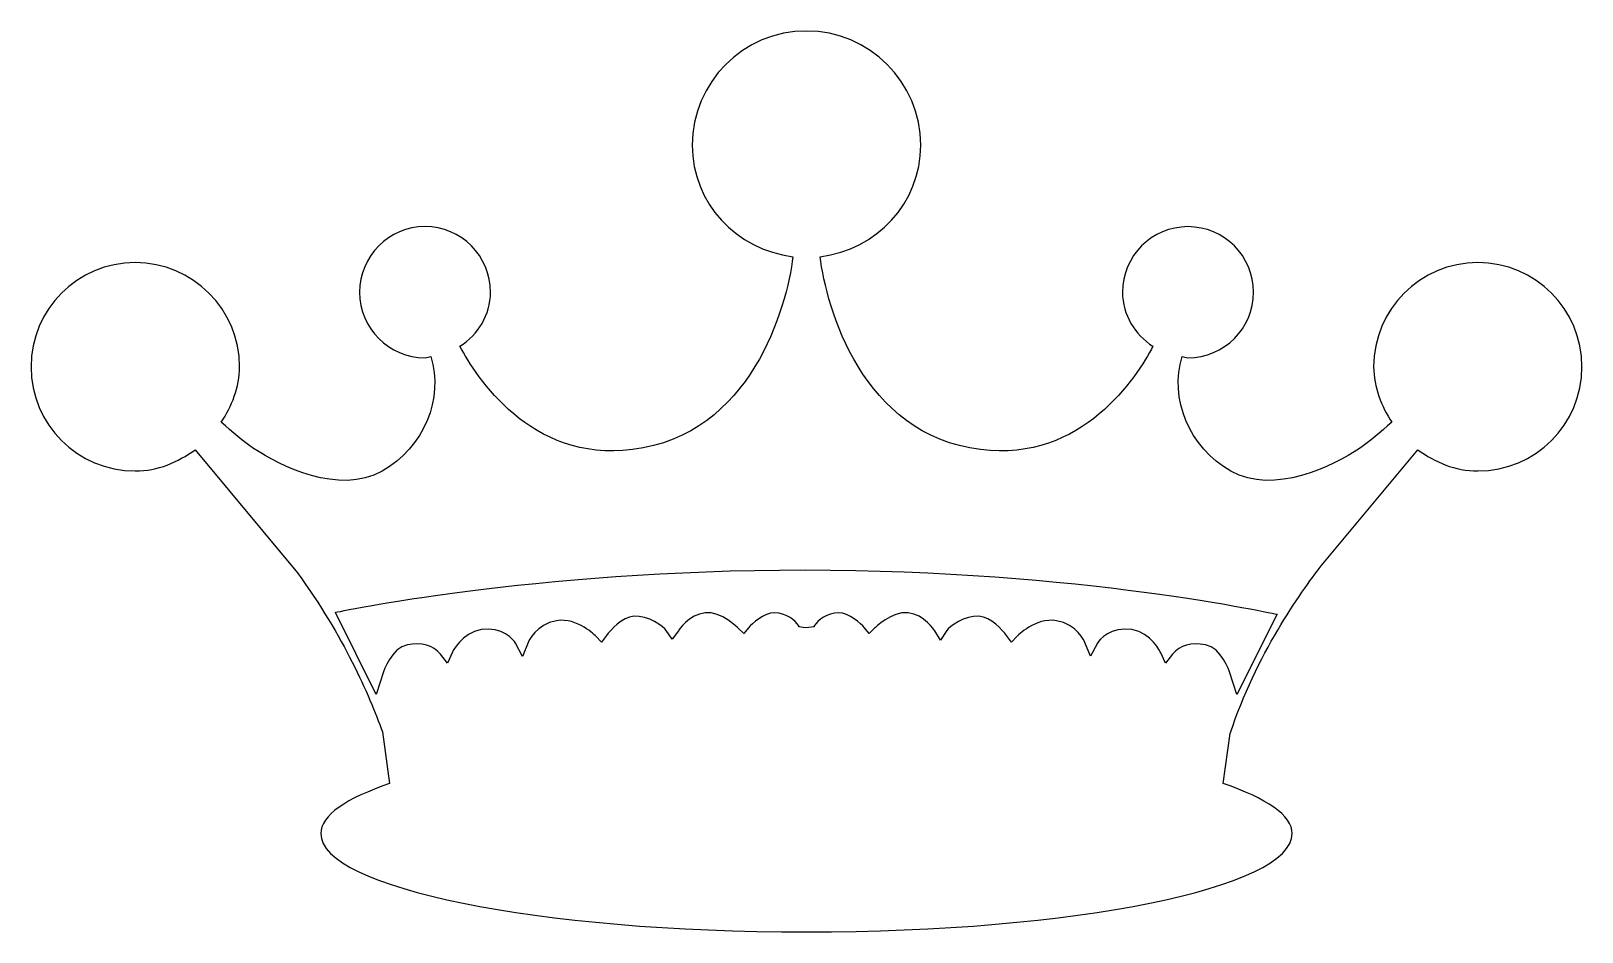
# Model space of a CAD drawing. Header units: centimetres. Extents: x -10.5 to 10.5, y -6.1 to 6.1.
import ezdxf

# ---------------------------------------------------------------- set-up
doc = ezdxf.new("R2010")
doc.units = ezdxf.units.CM
doc.header["$MEASUREMENT"] = 0
doc.layers.add('Camada 1', color=7, linetype='Continuous')

msp = doc.modelspace()

# ---------------------------------------------------------------- linework, layer by layer
at = {"layer": 'Camada 1'}
for points, knots in [([(10.45366, 1.5476), (10.45366, 0.76925), (9.82501, 0.1425), (9.04954, 0.1425), (9.04954, 0.1425), (8.74244, 0.1425), (8.47275, 0.26056), (8.24145, 0.42756), (8.24145, 0.42756), (8.24145, 0.42756), (6.93906, -1.13684), (6.93906, -1.13684), (6.93906, -1.13684), (6.65879, -1.49773), (6.06183, -2.33942), (5.7115, -3.39612), (5.7115, -3.39612), (5.7115, -3.39612), (5.61839, -4.07277), (5.61839, -4.07277), (5.61839, -4.07277), (6.19711, -4.2724), (6.54745, -4.49888), (6.54745, -4.74746), (6.54745, -4.74746), (6.54745, -5.4807), (3.61441, -6.0748), (-0.00099, -6.0748), (-0.00099, -6.0748), (-3.61544, -6.0748), (-6.54845, -5.4807), (-6.54845, -4.74746), (-6.54845, -4.74746), (-6.54845, -4.49888), (-6.19719, -4.27047), (-5.61939, -4.07277), (-5.61939, -4.07277), (-5.61939, -4.07277), (-5.71535, -3.37789), (-5.71535, -3.37789), (-5.71535, -3.37789), (-5.90249, -2.86632), (-6.23362, -2.09564), (-6.86227, -1.2309), (-6.86227, -1.2309), (-6.86227, -1.2309), (-8.24144, 0.42756), (-8.24144, 0.42756), (-8.24144, 0.42756), (-8.47467, 0.26053), (-8.74341, 0.1425), (-9.0486, 0.1425), (-9.0486, 0.1425), (-9.82692, 0.1425), (-10.45366, 0.76925), (-10.45366, 1.5476), (-10.45366, 1.5476), (-10.45366, 2.32309), (-9.82691, 2.95172), (-9.04859, 2.95172), (-9.04859, 2.95172), (-8.27408, 2.95172), (-7.64254, 2.32307), (-7.64254, 1.5476), (-7.64254, 1.5476), (-7.64254, 1.26637), (-7.74811, 1.0178), (-7.89016, 0.79804), (-7.89016, 0.79804), (-7.74138, 0.66654), (-7.58687, 0.53407), (-7.45251, 0.4458), (-7.45251, 0.4458), (-7.09355, 0.20778), (-6.30464, -0.18761), (-5.72206, 0.13772), (-5.72206, 0.13772), (-5.1558, 0.45347), (-4.88706, 1.12914), (-5.06367, 1.68484), (-5.06367, 1.68484), (-5.0896, 1.681), (-5.11357, 1.66852), (-5.14238, 1.66852), (-5.14238, 1.66852), (-5.62993, 1.66852), (-6.02535, 2.06299), (-6.02535, 2.55342), (-6.02535, 2.55342), (-6.02535, 3.03811), (-5.62993, 3.43737), (-5.14238, 3.43737), (-5.14238, 3.43737), (-4.6529, 3.43737), (-4.25939, 3.03811), (-4.25939, 2.55342), (-4.25939, 2.55342), (-4.25939, 2.24248), (-4.4283, 1.98142), (-4.67113, 1.82304), (-4.67113, 1.82304), (-4.45711, 1.41899), (-3.72384, 0.25866), (-2.34756, 0.42948), (-2.34756, 0.42948), (-0.74765, 0.62525), (-0.26296, 2.35379), (-0.18427, 3.03139), (-0.18427, 3.03139), (-0.94344, 3.13024), (-1.54039, 3.74738), (-1.54039, 4.53533), (-1.54039, 4.53533), (-1.5404, 5.38567), (-0.8513, 6.07478), (-0.00095, 6.07478), (-0.00095, 6.07478), (0.84939, 6.07478), (1.54041, 5.38567), (1.54041, 4.53533), (1.54041, 4.53533), (1.54041, 3.74737), (0.94444, 3.13026), (0.18429, 3.03139), (0.18429, 3.03139), (0.26396, 2.35379), (0.74957, 0.62527), (2.34758, 0.42948), (2.34758, 0.42948), (3.72389, 0.25866), (4.45713, 1.41897), (4.6702, 1.82304), (4.6702, 1.82304), (4.42832, 1.98142), (4.25941, 2.24248), (4.25941, 2.55342), (4.25941, 2.55342), (4.25941, 3.03811), (4.65388, 3.43641), (5.14145, 3.43641), (5.14145, 3.43641), (5.63188, 3.43641), (6.02635, 3.03811), (6.02635, 2.55342), (6.02635, 2.55342), (6.02635, 2.06299), (5.63188, 1.66852), (5.14145, 1.66852), (5.14145, 1.66852), (5.11457, 1.66852), (5.08962, 1.68101), (5.06372, 1.68484), (5.06372, 1.68484), (4.88806, 1.12914), (5.15585, 0.45344), (5.72214, 0.13772), (5.72214, 0.13772), (6.3047, -0.18764), (7.09459, 0.20776), (7.4545, 0.4458), (7.4545, 0.4458), (7.58309, 0.53409), (7.74149, 0.66657), (7.89022, 0.79804), (7.89022, 0.79804), (7.75012, 1.0178), (7.64551, 1.26638), (7.64551, 1.5476), (7.64551, 1.5476), (7.64551, 2.32309), (8.27226, 2.95172), (9.0496, 2.95172), (9.0496, 2.95172), (9.82501, 2.95172), (10.45366, 2.32309), (10.45366, 1.5476)], [0, 0, 0, 0, 0.02222222, 0.02222222, 0.02222222, 0.02222222, 0.04444444, 0.04444444, 0.04444444, 0.04444444, 0.06666667, 0.06666667, 0.06666667, 0.06666667, 0.08888889, 0.08888889, 0.08888889, 0.08888889, 0.11111111, 0.11111111, 0.11111111, 0.11111111, 0.13333333, 0.13333333, 0.13333333, 0.13333333, 0.15555556, 0.15555556, 0.15555556, 0.15555556, 0.17777778, 0.17777778, 0.17777778, 0.17777778, 0.2, 0.2, 0.2, 0.2, 0.22222222, 0.22222222, 0.22222222, 0.22222222, 0.24444444, 0.24444444, 0.24444444, 0.24444444, 0.26666667, 0.26666667, 0.26666667, 0.26666667, 0.28888889, 0.28888889, 0.28888889, 0.28888889, 0.31111111, 0.31111111, 0.31111111, 0.31111111, 0.33333333, 0.33333333, 0.33333333, 0.33333333, 0.35555556, 0.35555556, 0.35555556, 0.35555556, 0.37777778, 0.37777778, 0.37777778, 0.37777778, 0.4, 0.4, 0.4, 0.4, 0.42222222, 0.42222222, 0.42222222, 0.42222222, 0.44444444, 0.44444444, 0.44444444, 0.44444444, 0.46666667, 0.46666667, 0.46666667, 0.46666667, 0.48888889, 0.48888889, 0.48888889, 0.48888889, 0.51111111, 0.51111111, 0.51111111, 0.51111111, 0.53333333, 0.53333333, 0.53333333, 0.53333333, 0.55555556, 0.55555556, 0.55555556, 0.55555556, 0.57777778, 0.57777778, 0.57777778, 0.57777778, 0.6, 0.6, 0.6, 0.6, 0.62222222, 0.62222222, 0.62222222, 0.62222222, 0.64444444, 0.64444444, 0.64444444, 0.64444444, 0.66666667, 0.66666667, 0.66666667, 0.66666667, 0.68888889, 0.68888889, 0.68888889, 0.68888889, 0.71111111, 0.71111111, 0.71111111, 0.71111111, 0.73333333, 0.73333333, 0.73333333, 0.73333333, 0.75555556, 0.75555556, 0.75555556, 0.75555556, 0.77777778, 0.77777778, 0.77777778, 0.77777778, 0.8, 0.8, 0.8, 0.8, 0.82222222, 0.82222222, 0.82222222, 0.82222222, 0.84444444, 0.84444444, 0.84444444, 0.84444444, 0.86666667, 0.86666667, 0.86666667, 0.86666667, 0.88888889, 0.88888889, 0.88888889, 0.88888889, 0.91111111, 0.91111111, 0.91111111, 0.91111111, 0.93333333, 0.93333333, 0.93333333, 0.93333333, 0.95555556, 0.95555556, 0.95555556, 0.95555556, 1, 1, 1, 1]), ([(-0.01823, -1.19248), (-3.71713, -1.19248), (-6.35069, -1.76549), (-6.35069, -1.76549), (-6.35069, -1.76549), (-6.35069, -1.76549), (-5.79882, -2.87013), (-5.79882, -2.87013), (-5.79882, -2.87013), (-5.79882, -2.87013), (-5.70381, -2.5688), (-5.70381, -2.5688), (-5.70381, -2.5688), (-5.70283, -2.56494), (-5.59536, -2.24342), (-5.38036, -2.20217), (-5.38036, -2.20217), (-5.18457, -2.16378), (-5.03389, -2.20601), (-4.93501, -2.32983), (-4.93501, -2.32983), (-4.93501, -2.32983), (-4.84095, -2.44884), (-4.84095, -2.44884), (-4.84095, -2.44884), (-4.84095, -2.44884), (-4.77761, -2.30964), (-4.77761, -2.30964), (-4.77761, -2.30964), (-4.77568, -2.30678), (-4.64614, -2.03421), (-4.38507, -1.99677), (-4.38507, -1.99677), (-4.10673, -1.95359), (-3.94549, -2.13303), (-3.92342, -2.17912), (-3.92342, -2.17912), (-3.92342, -2.17912), (-3.82936, -2.35861), (-3.82936, -2.35861), (-3.82936, -2.35861), (-3.82936, -2.35861), (-3.75163, -2.17049), (-3.75163, -2.17049), (-3.75163, -2.17049), (-3.74779, -2.16091), (-3.64413, -1.92189), (-3.36867, -1.8768), (-3.36867, -1.8768), (-3.08554, -1.83169), (-2.84175, -2.08315), (-2.83889, -2.08696), (-2.83889, -2.08696), (-2.83889, -2.08696), (-2.76211, -2.16665), (-2.76211, -2.16665), (-2.76211, -2.16665), (-2.76211, -2.16665), (-2.69491, -2.07452), (-2.69491, -2.07452), (-2.69491, -2.07452), (-2.64694, -2.00734), (-2.48472, -1.82592), (-2.32542, -1.81634), (-2.32542, -1.81634), (-2.13635, -1.80099), (-1.9204, -1.96128), (-1.89161, -2.00734), (-1.89161, -2.00734), (-1.89161, -2.00734), (-1.81105, -2.1273), (-1.81105, -2.1273), (-1.81105, -2.1273), (-1.81105, -2.1273), (-1.72755, -2.01596), (-1.72755, -2.01596), (-1.72755, -2.01596), (-1.72755, -2.01308), (-1.5855, -1.79331), (-1.36573, -1.77027), (-1.36573, -1.77027), (-1.14882, -1.74818), (-0.92136, -1.97757), (-0.91943, -1.97852), (-0.91943, -1.97852), (-0.91943, -1.97852), (-0.84648, -2.05051), (-0.84648, -2.05051), (-0.84648, -2.05051), (-0.84648, -2.05051), (-0.78123, -1.97278), (-0.78123, -1.97278), (-0.78123, -1.97278), (-0.73323, -1.91711), (-0.57777, -1.77027), (-0.42804, -1.77027), (-0.42804, -1.77027), (-0.28215, -1.77027), (-0.14875, -1.872), (-0.10461, -1.94783), (-0.10461, -1.94783), (-0.10461, -1.9536), (-0.10461, -1.96127), (-0.10461, -1.96127), (-0.10461, -1.96127), (-0.10461, -1.96127), (-0.05566, -1.96513), (-0.00767, -1.9718), (-0.00767, -1.9718), (0.04511, -1.96511), (0.10367, -1.96127), (0.10367, -1.96127), (0.10367, -1.96127), (0.10367, -1.96127), (0.10367, -1.9536), (0.10367, -1.94783), (0.10367, -1.94783), (0.14973, -1.872), (0.28121, -1.77027), (0.43093, -1.77027), (0.43093, -1.77027), (0.57682, -1.77027), (0.73422, -1.91711), (0.78121, -1.97278), (0.78121, -1.97278), (0.78121, -1.97278), (0.84553, -2.04763), (0.84553, -2.04763), (0.84553, -2.04763), (0.84553, -2.04763), (0.91848, -1.97852), (0.91848, -1.97852), (0.91848, -1.97852), (0.92041, -1.97757), (1.14883, -1.74817), (1.36862, -1.77027), (1.36862, -1.77027), (1.58648, -1.79332), (1.72758, -2.01308), (1.72856, -2.01596), (1.72856, -2.01596), (1.72856, -2.01596), (1.80629, -2.14169), (1.80629, -2.14169), (1.80629, -2.14169), (1.80629, -2.14169), (1.89172, -2.00733), (1.89172, -2.00733), (1.89172, -2.00733), (1.92143, -1.96127), (2.13741, -1.80098), (2.32453, -1.81633), (2.32453, -1.81633), (2.48677, -1.82591), (2.64605, -2.00733), (2.69598, -2.07451), (2.69598, -2.07451), (2.69598, -2.07451), (2.76123, -2.16664), (2.76123, -2.16664), (2.76123, -2.16664), (2.76123, -2.16664), (2.83896, -2.08695), (2.83896, -2.08695), (2.83896, -2.08695), (2.84089, -2.08311), (3.08465, -1.83168), (3.36874, -1.87679), (3.36874, -1.87679), (3.6461, -1.92188), (3.74881, -2.16087), (3.7517, -2.17048), (3.7517, -2.17048), (3.7517, -2.17048), (3.82846, -2.35476), (3.82846, -2.35476), (3.82846, -2.35476), (3.82846, -2.35476), (3.9235, -2.1791), (3.9235, -2.1791), (3.9235, -2.1791), (3.94461, -2.13304), (4.10683, -1.9536), (4.3861, -1.99675), (4.3861, -1.99675), (4.64907, -2.03419), (4.7748, -2.30676), (4.7748, -2.30962), (4.7748, -2.30962), (4.7748, -2.30962), (4.84103, -2.44882), (4.84103, -2.44882), (4.84103, -2.44882), (4.84103, -2.44882), (4.93506, -2.32981), (4.93506, -2.32981), (4.93506, -2.32981), (5.03682, -2.20596), (5.18655, -2.16376), (5.3785, -2.20215), (5.3785, -2.20215), (5.59541, -2.24343), (5.70291, -2.56495), (5.70291, -2.56878), (5.70291, -2.56878), (5.70291, -2.56878), (5.7989, -2.87011), (5.7989, -2.87011), (5.7989, -2.87011), (5.7989, -2.87011), (6.34405, -1.7904), (6.34405, -1.7904), (6.34405, -1.7904), (6.34402, -1.79044), (3.68353, -1.19248), (-0.01823, -1.19248)], [0, 0, 0, 0, 0.01818182, 0.01818182, 0.01818182, 0.01818182, 0.03636364, 0.03636364, 0.03636364, 0.03636364, 0.05454545, 0.05454545, 0.05454545, 0.05454545, 0.07272727, 0.07272727, 0.07272727, 0.07272727, 0.09090909, 0.09090909, 0.09090909, 0.09090909, 0.10909091, 0.10909091, 0.10909091, 0.10909091, 0.12727273, 0.12727273, 0.12727273, 0.12727273, 0.14545455, 0.14545455, 0.14545455, 0.14545455, 0.16363636, 0.16363636, 0.16363636, 0.16363636, 0.18181818, 0.18181818, 0.18181818, 0.18181818, 0.2, 0.2, 0.2, 0.2, 0.21818182, 0.21818182, 0.21818182, 0.21818182, 0.23636364, 0.23636364, 0.23636364, 0.23636364, 0.25454545, 0.25454545, 0.25454545, 0.25454545, 0.27272727, 0.27272727, 0.27272727, 0.27272727, 0.29090909, 0.29090909, 0.29090909, 0.29090909, 0.30909091, 0.30909091, 0.30909091, 0.30909091, 0.32727273, 0.32727273, 0.32727273, 0.32727273, 0.34545455, 0.34545455, 0.34545455, 0.34545455, 0.36363636, 0.36363636, 0.36363636, 0.36363636, 0.38181818, 0.38181818, 0.38181818, 0.38181818, 0.4, 0.4, 0.4, 0.4, 0.41818182, 0.41818182, 0.41818182, 0.41818182, 0.43636364, 0.43636364, 0.43636364, 0.43636364, 0.45454545, 0.45454545, 0.45454545, 0.45454545, 0.47272727, 0.47272727, 0.47272727, 0.47272727, 0.49090909, 0.49090909, 0.49090909, 0.49090909, 0.50909091, 0.50909091, 0.50909091, 0.50909091, 0.52727273, 0.52727273, 0.52727273, 0.52727273, 0.54545455, 0.54545455, 0.54545455, 0.54545455, 0.56363636, 0.56363636, 0.56363636, 0.56363636, 0.58181818, 0.58181818, 0.58181818, 0.58181818, 0.6, 0.6, 0.6, 0.6, 0.61818182, 0.61818182, 0.61818182, 0.61818182, 0.63636364, 0.63636364, 0.63636364, 0.63636364, 0.65454545, 0.65454545, 0.65454545, 0.65454545, 0.67272727, 0.67272727, 0.67272727, 0.67272727, 0.69090909, 0.69090909, 0.69090909, 0.69090909, 0.70909091, 0.70909091, 0.70909091, 0.70909091, 0.72727273, 0.72727273, 0.72727273, 0.72727273, 0.74545455, 0.74545455, 0.74545455, 0.74545455, 0.76363636, 0.76363636, 0.76363636, 0.76363636, 0.78181818, 0.78181818, 0.78181818, 0.78181818, 0.8, 0.8, 0.8, 0.8, 0.81818182, 0.81818182, 0.81818182, 0.81818182, 0.83636364, 0.83636364, 0.83636364, 0.83636364, 0.85454545, 0.85454545, 0.85454545, 0.85454545, 0.87272727, 0.87272727, 0.87272727, 0.87272727, 0.89090909, 0.89090909, 0.89090909, 0.89090909, 0.90909091, 0.90909091, 0.90909091, 0.90909091, 0.92727273, 0.92727273, 0.92727273, 0.92727273, 0.94545455, 0.94545455, 0.94545455, 0.94545455, 0.96363636, 0.96363636, 0.96363636, 0.96363636, 1, 1, 1, 1])]:
    msp.add_open_spline(points, degree=3, knots=knots, dxfattribs=at)

doc.saveas('drawing.dxf')
